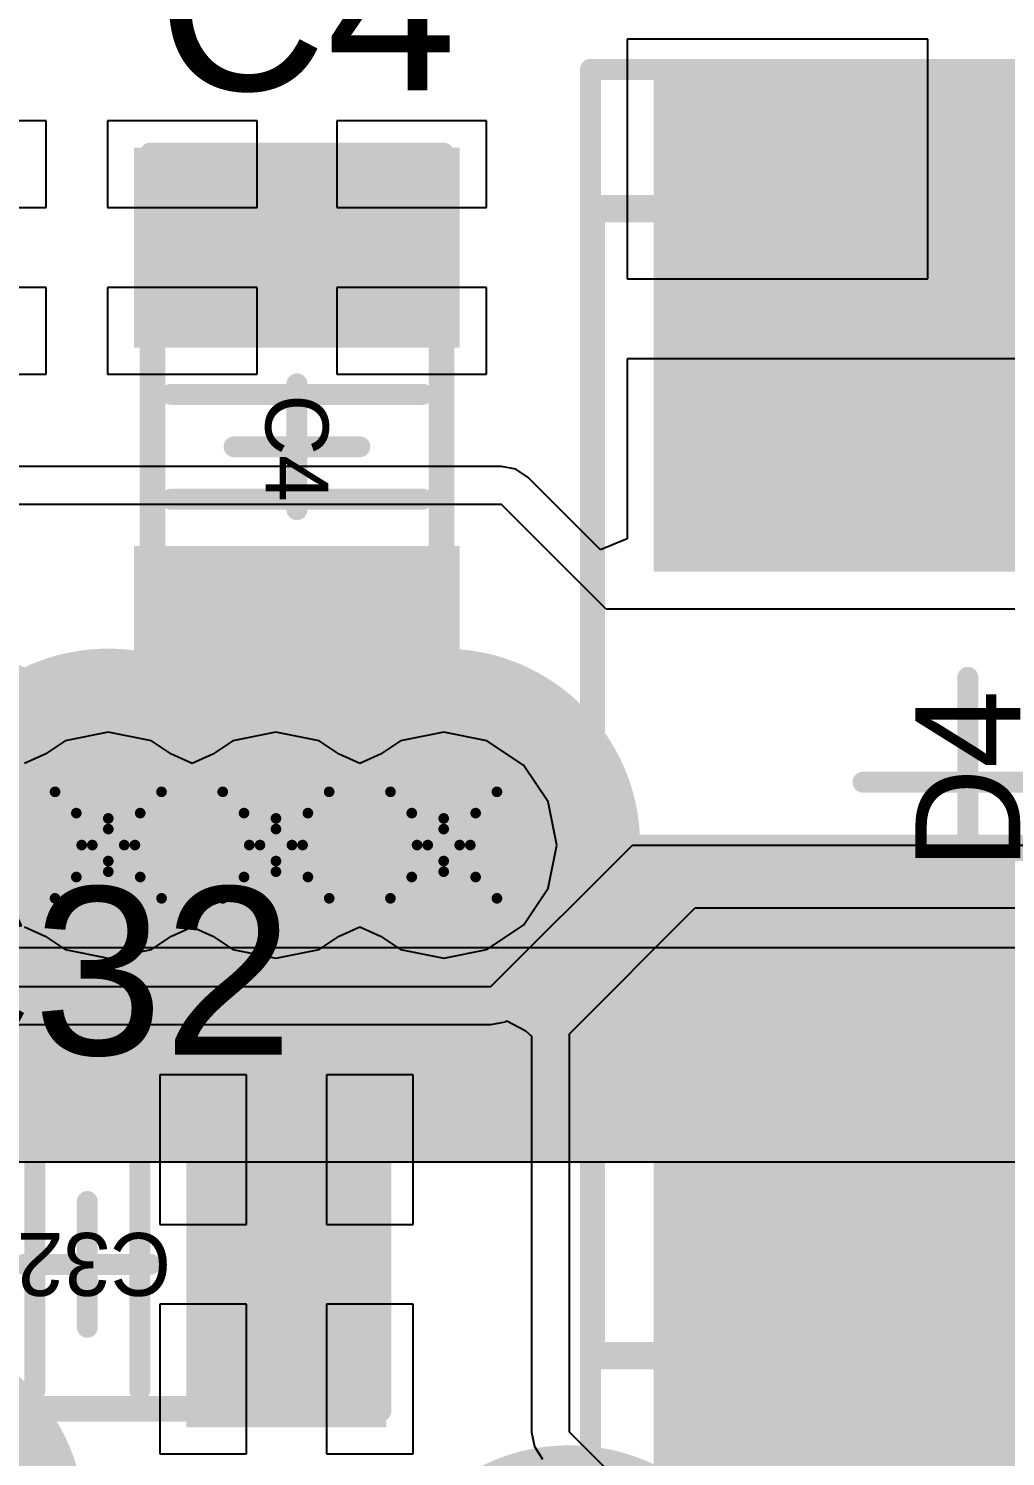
# Model space of a CAD drawing. Header units: millimetres. Extents: x -0.2 to 11.1, y -5.4 to 4.7.
# Drawn here: x 0.5008 to 0.6842, y 1.1254 to 1.3935 of the extents above; entities that cross this region are included whole.
import ezdxf

# ---------------------------------------------------------------- set-up
doc = ezdxf.new("R2010")
doc.units = ezdxf.units.MM
doc.header["$MEASUREMENT"] = 0
for name, color, linetype in [('BottomLayer', 5, 'Continuous'), ('DrillDrawing', 1, 'Continuous'), ('InternalPlane1', 76, 'Continuous'), ('InternalPlane2', 16, 'Continuous'), ('Mechanical1', 6, 'Continuous'), ('Mechanical3', 76, 'Continuous'), ('Mechanical5', 56, 'Continuous'), ('TopLayer', 1, 'Continuous'), ('TopOverlay', 2, 'Continuous'), ('TopPaste', 8, 'Continuous'), ('TopSolder', 216, 'Continuous'), ('ViaHoleLayer', 16, 'Continuous')]:
    doc.layers.add(name, color=color, linetype=linetype)
doc.styles.add('Arial', font='arial.ttf', dxfattribs={"height": 0.2})

# ---------------------------------------------------------------- blocks, each defined once
blk = doc.blocks.new('SMB_77')
at = {"layer": 'TopLayer'}
for points in [[(-0.12951, 0.054), (-0.04451, 0.054), (-0.04451, -0.054), (-0.12951, -0.054)], [(0.04451, 0.054), (0.12951, 0.054), (0.12951, -0.054), (0.04451, -0.054)]]:
    blk.add_hatch(color=1, dxfattribs=at).paths.add_polyline_path(points)
at = {"layer": 'TopOverlay'}
blk.add_hatch(color=2, dxfattribs=at).paths.add_polyline_path([(-0.03937, -0.07086), (-0.00984, -0.07086), (-0.00984, 0.07087), (-0.03937, 0.07087)])
at = {"layer": 'TopPaste'}
for points in [[(-0.13451, 0.059), (-0.03951, 0.059), (-0.03951, -0.059), (-0.13451, -0.059)], [(0.03951, 0.059), (0.13451, 0.059), (0.13451, -0.059), (0.03951, -0.059)]]:
    blk.add_hatch(color=8, dxfattribs=at).paths.add_polyline_path(points)
at = {"layer": 'TopSolder'}
for points in [[(-0.13148, 0.05596), (-0.04254, 0.05596), (-0.04254, -0.05596), (-0.13148, -0.05596)], [(0.04254, 0.05596), (0.13148, 0.05596), (0.13148, -0.05596), (0.04254, -0.05596)]]:
    blk.add_hatch(color=216, dxfattribs=at).paths.add_polyline_path(points)
at = {"layer": 'Mechanical1', "const_width": 0.00394}
for points in [[(-0.10709, 0.07008), (-0.10709, -0.07008)], [(-0.10709, 0.07008), (0.10709, 0.07008)], [(0.10709, 0.07008), (0.10709, -0.07008)]]:
    blk.add_lwpolyline(points, dxfattribs=at)
at = {"layer": 'Mechanical1', "const_width": 0.00197}
for points in [[(-0.10807, 0.07008, 1), (-0.1061, 0.07008, 1)], [(-0.10807, 0.07008, 1), (-0.1061, 0.07008, 1)], [(0.1061, 0.07008, 1), (0.10807, 0.07008, 1)], [(0.1061, 0.07008, 1), (0.10807, 0.07008, 1)]]:
    blk.add_lwpolyline(points, format="xyb", close=True, dxfattribs=at)
at = {"layer": 'Mechanical3', "const_width": 0.00394}
for points in [[(-0.13386, 0.07087), (0.13386, 0.07087)], [(0.13386, 0.07087), (0.13386, -0.07087)], [(0, 0.01969), (0, -0.01969)], [(-0.01969, 0), (0.01969, 0)]]:
    blk.add_lwpolyline(points, dxfattribs=at)
at = {"layer": 'Mechanical3', "const_width": 0.00197}
for points in [[(0.13287, 0.07087, 1), (0.13484, 0.07087, 1)], [(0.13287, 0.07087, 1), (0.13484, 0.07087, 1)], [(-0.00098, 0.01969, 1), (0.00098, 0.01969, 1)], [(-0.02067, 0, 1), (-0.0187, 0, 1)], [(0.0187, 0, 1), (0.02067, 0, 1)]]:
    blk.add_lwpolyline(points, format="xyb", close=True, dxfattribs=at)
at = {"layer": 'Mechanical5', "const_width": 0.00394}
for points in [[(-0.13386, 0.07087), (0.13386, 0.07087)], [(0.13386, 0.07087), (0.13386, -0.07087)]]:
    blk.add_lwpolyline(points, dxfattribs=at)
at = {"layer": 'Mechanical5', "const_width": 0.00197}
blk.add_lwpolyline([(0.13287, 0.07087, 1), (0.13484, 0.07087, 1)], format="xyb", close=True, dxfattribs=at)
blk.add_lwpolyline([(0.13287, 0.07087, 1), (0.13484, 0.07087, 1)], format="xyb", close=True, dxfattribs=at)
at = {"layer": 'TopOverlay', "const_width": 0.00394}
for points in [[(-0.10827, 0.07087), (-0.10827, 0.05906)], [(-0.10827, 0.07087), (-0.10039, 0.07087)], [(-0.10039, 0.07087), (0.10827, 0.07087)], [(0.10827, 0.07087), (0.10827, 0.05906)]]:
    blk.add_lwpolyline(points, dxfattribs=at)
at = {"layer": 'TopOverlay', "const_width": 0.00197}
for points in [[(-0.10925, 0.07087, 1), (-0.10728, 0.07087, 1)], [(-0.10925, 0.07087, 1), (-0.10728, 0.07087, 1)], [(-0.10138, 0.07087, 1), (-0.09941, 0.07087, 1)], [(-0.10138, 0.07087, 1), (-0.09941, 0.07087, 1)], [(0.10728, 0.07087, 1), (0.10925, 0.07087, 1)], [(0.10728, 0.07087, 1), (0.10925, 0.07087, 1)], [(-0.10925, 0.05906, 1), (-0.10728, 0.05906, 1)], [(0.10728, 0.05906, 1), (0.10925, 0.05906, 1)]]:
    blk.add_lwpolyline(points, format="xyb", close=True, dxfattribs=at)
at = {"layer": 'Mechanical5'}
blk.add_text('D4', height=0.019685, dxfattribs=at).set_placement((-0.0164, -0.00984))
blk = doc.blocks.new('C0805_CER_96')
at = {"layer": 'TopLayer'}
for points in [[(-0.02362, -0.02559), (-0.05118, -0.02559), (-0.05118, 0.02559), (-0.02362, 0.02559)], [(0.02362, 0.02559), (0.05118, 0.02559), (0.05118, -0.02559), (0.02362, -0.02559)]]:
    blk.add_hatch(color=1, dxfattribs=at).paths.add_polyline_path(points)
at = {"layer": 'TopPaste'}
for points in [[(-0.01862, -0.03059), (-0.05618, -0.03059), (-0.05618, 0.03059), (-0.01862, 0.03059)], [(0.01862, 0.03059), (0.05618, 0.03059), (0.05618, -0.03059), (0.01862, -0.03059)]]:
    blk.add_hatch(color=8, dxfattribs=at).paths.add_polyline_path(points)
at = {"layer": 'TopSolder'}
for points in [[(-0.02165, -0.02756), (-0.05315, -0.02756), (-0.05315, 0.02756), (-0.02165, 0.02756)], [(0.02165, 0.02756), (0.05315, 0.02756), (0.05315, -0.02756), (0.02165, -0.02756)]]:
    blk.add_hatch(color=216, dxfattribs=at).paths.add_polyline_path(points)
at = {"layer": 'Mechanical1', "const_width": 0.00394}
for points in [[(-0.05121, 0.02669), (-0.05121, -0.02669)], [(0.05121, 0.02669), (-0.05121, 0.02669)], [(0.05121, 0.02669), (0.05121, -0.02669)], [(0.05121, -0.02669), (-0.05121, -0.02669)]]:
    blk.add_lwpolyline(points, dxfattribs=at)
at = {"layer": 'Mechanical1', "const_width": 0.00197}
for points in [[(-0.05219, 0.02669, 1), (-0.05023, 0.02669, 1)], [(-0.05219, 0.02669, 1), (-0.05023, 0.02669, 1)], [(0.05023, 0.02669, 1), (0.05219, 0.02669, 1)], [(0.05023, 0.02669, 1), (0.05219, 0.02669, 1)], [(-0.05219, -0.02669, 1), (-0.05023, -0.02669, 1)], [(-0.05219, -0.02669, 1), (-0.05023, -0.02669, 1)], [(0.05023, -0.02669, 1), (0.05219, -0.02669, 1)], [(0.05023, -0.02669, 1), (0.05219, -0.02669, 1)]]:
    blk.add_lwpolyline(points, format="xyb", close=True, dxfattribs=at)
at = {"layer": 'Mechanical3', "const_width": 0.00394}
for points in [[(0.05512, 0.02756), (-0.05512, 0.02756)], [(-0.05512, 0.02756), (-0.05512, -0.02756)], [(0.05512, 0.02756), (0.05512, -0.02756)], [(0, 0.01181), (0, -0.01181)], [(0.01181, 0), (-0.01181, 0)], [(0.05512, -0.02756), (-0.05512, -0.02756)]]:
    blk.add_lwpolyline(points, dxfattribs=at)
at = {"layer": 'Mechanical3', "const_width": 0.00197}
for points in [[(-0.0561, 0.02756, 1), (-0.05413, 0.02756, 1)], [(-0.0561, 0.02756, 1), (-0.05413, 0.02756, 1)], [(0.05413, 0.02756, 1), (0.0561, 0.02756, 1)], [(0.05413, 0.02756, 1), (0.0561, 0.02756, 1)], [(-0.00098, 0.01181, 1), (0.00098, 0.01181, 1)], [(-0.0128, 0, 1), (-0.01083, 0, 1)], [(0.01083, 0, 1), (0.0128, 0, 1)], [(-0.00098, -0.01181, 1), (0.00098, -0.01181, 1)], [(-0.0561, -0.02756, 1), (-0.05413, -0.02756, 1)], [(-0.0561, -0.02756, 1), (-0.05413, -0.02756, 1)], [(0.05413, -0.02756, 1), (0.0561, -0.02756, 1)], [(0.05413, -0.02756, 1), (0.0561, -0.02756, 1)]]:
    blk.add_lwpolyline(points, format="xyb", close=True, dxfattribs=at)
at = {"layer": 'Mechanical5', "const_width": 0.00394}
for points in [[(0.05512, 0.02756), (-0.05512, 0.02756)], [(-0.05512, 0.02756), (-0.05512, -0.02756)], [(0.05512, 0.02756), (0.05512, -0.02756)], [(0.05512, -0.02756), (-0.05512, -0.02756)]]:
    blk.add_lwpolyline(points, dxfattribs=at)
at = {"layer": 'Mechanical5', "const_width": 0.00197}
for points in [[(-0.0561, 0.02756, 1), (-0.05413, 0.02756, 1)], [(-0.0561, 0.02756, 1), (-0.05413, 0.02756, 1)], [(0.05413, 0.02756, 1), (0.0561, 0.02756, 1)], [(0.05413, 0.02756, 1), (0.0561, 0.02756, 1)], [(-0.0561, -0.02756, 1), (-0.05413, -0.02756, 1)], [(-0.0561, -0.02756, 1), (-0.05413, -0.02756, 1)], [(0.05413, -0.02756, 1), (0.0561, -0.02756, 1)], [(0.05413, -0.02756, 1), (0.0561, -0.02756, 1)]]:
    blk.add_lwpolyline(points, format="xyb", close=True, dxfattribs=at)
at = {"layer": 'TopOverlay', "const_width": 0.00394}
for points in [[(-0.00984, 0.02362), (-0.00984, -0.02362)], [(0.00984, 0.02362), (0.00984, -0.02362)]]:
    blk.add_lwpolyline(points, dxfattribs=at)
at = {"layer": 'TopOverlay', "const_width": 0.00197}
for points in [[(-0.01083, 0.02362, 1), (-0.00886, 0.02362, 1)], [(0.00886, 0.02362, 1), (0.01083, 0.02362, 1)], [(-0.01083, -0.02362, 1), (-0.00886, -0.02362, 1)], [(0.00886, -0.02362, 1), (0.01083, -0.02362, 1)]]:
    blk.add_lwpolyline(points, format="xyb", close=True, dxfattribs=at)
at = {"layer": 'Mechanical5'}
blk.add_text('C32', height=0.011811, dxfattribs=at).set_placement((-0.01574, -0.0059))
blk = doc.blocks.new('C0805_CER_123')
at = {"layer": 'TopLayer'}
for points in [[(-0.02362, -0.02559), (-0.05118, -0.02559), (-0.05118, 0.02559), (-0.02362, 0.02559)], [(0.02362, 0.02559), (0.05118, 0.02559), (0.05118, -0.02559), (0.02362, -0.02559)]]:
    blk.add_hatch(color=1, dxfattribs=at).paths.add_polyline_path(points)
at = {"layer": 'TopPaste'}
for points in [[(-0.01862, -0.03059), (-0.05618, -0.03059), (-0.05618, 0.03059), (-0.01862, 0.03059)], [(0.01862, 0.03059), (0.05618, 0.03059), (0.05618, -0.03059), (0.01862, -0.03059)]]:
    blk.add_hatch(color=8, dxfattribs=at).paths.add_polyline_path(points)
at = {"layer": 'TopSolder'}
for points in [[(-0.02165, -0.02756), (-0.05315, -0.02756), (-0.05315, 0.02756), (-0.02165, 0.02756)], [(0.02165, 0.02756), (0.05315, 0.02756), (0.05315, -0.02756), (0.02165, -0.02756)]]:
    blk.add_hatch(color=216, dxfattribs=at).paths.add_polyline_path(points)
at = {"layer": 'Mechanical1', "const_width": 0.00394}
for points in [[(-0.05121, -0.02669), (-0.05121, 0.02669)], [(0.05121, 0.02669), (-0.05121, 0.02669)], [(0.05121, -0.02669), (0.05121, 0.02669)], [(0.05121, -0.02669), (-0.05121, -0.02669)]]:
    blk.add_lwpolyline(points, dxfattribs=at)
at = {"layer": 'Mechanical1', "const_width": 0.00197}
for points in [[(-0.05219, 0.02669, 1), (-0.05023, 0.02669, 1)], [(-0.05219, 0.02669, 1), (-0.05023, 0.02669, 1)], [(0.05023, 0.02669, 1), (0.05219, 0.02669, 1)], [(0.05023, 0.02669, 1), (0.05219, 0.02669, 1)], [(-0.05219, -0.02669, 1), (-0.05023, -0.02669, 1)], [(-0.05219, -0.02669, 1), (-0.05023, -0.02669, 1)], [(0.05023, -0.02669, 1), (0.05219, -0.02669, 1)], [(0.05023, -0.02669, 1), (0.05219, -0.02669, 1)]]:
    blk.add_lwpolyline(points, format="xyb", close=True, dxfattribs=at)
at = {"layer": 'Mechanical3', "const_width": 0.00394}
for points in [[(0.05512, 0.02756), (-0.05512, 0.02756)], [(-0.05512, -0.02756), (-0.05512, 0.02756)], [(0.05512, -0.02756), (0.05512, 0.02756)], [(0, -0.01181), (0, 0.01181)], [(0.01181, 0), (-0.01181, 0)], [(0.05512, -0.02756), (-0.05512, -0.02756)]]:
    blk.add_lwpolyline(points, dxfattribs=at)
at = {"layer": 'Mechanical3', "const_width": 0.00197}
for points in [[(-0.0561, 0.02756, 1), (-0.05413, 0.02756, 1)], [(-0.0561, 0.02756, 1), (-0.05413, 0.02756, 1)], [(0.05413, 0.02756, 1), (0.0561, 0.02756, 1)], [(0.05413, 0.02756, 1), (0.0561, 0.02756, 1)], [(-0.00098, 0.01181, 1), (0.00098, 0.01181, 1)], [(-0.0128, 0, 1), (-0.01083, 0, 1)], [(0.01083, 0, 1), (0.0128, 0, 1)], [(-0.00098, -0.01181, 1), (0.00098, -0.01181, 1)], [(-0.0561, -0.02756, 1), (-0.05413, -0.02756, 1)], [(-0.0561, -0.02756, 1), (-0.05413, -0.02756, 1)], [(0.05413, -0.02756, 1), (0.0561, -0.02756, 1)], [(0.05413, -0.02756, 1), (0.0561, -0.02756, 1)]]:
    blk.add_lwpolyline(points, format="xyb", close=True, dxfattribs=at)
at = {"layer": 'Mechanical5', "const_width": 0.00394}
for points in [[(0.05512, 0.02756), (-0.05512, 0.02756)], [(-0.05512, -0.02756), (-0.05512, 0.02756)], [(0.05512, -0.02756), (0.05512, 0.02756)], [(0.05512, -0.02756), (-0.05512, -0.02756)]]:
    blk.add_lwpolyline(points, dxfattribs=at)
at = {"layer": 'Mechanical5', "const_width": 0.00197}
for points in [[(-0.0561, 0.02756, 1), (-0.05413, 0.02756, 1)], [(-0.0561, 0.02756, 1), (-0.05413, 0.02756, 1)], [(0.05413, 0.02756, 1), (0.0561, 0.02756, 1)], [(0.05413, 0.02756, 1), (0.0561, 0.02756, 1)], [(-0.0561, -0.02756, 1), (-0.05413, -0.02756, 1)], [(-0.0561, -0.02756, 1), (-0.05413, -0.02756, 1)], [(0.05413, -0.02756, 1), (0.0561, -0.02756, 1)], [(0.05413, -0.02756, 1), (0.0561, -0.02756, 1)]]:
    blk.add_lwpolyline(points, format="xyb", close=True, dxfattribs=at)
at = {"layer": 'TopOverlay', "const_width": 0.00394}
for points in [[(-0.00984, -0.02362), (-0.00984, 0.02362)], [(0.00984, -0.02362), (0.00984, 0.02362)]]:
    blk.add_lwpolyline(points, dxfattribs=at)
at = {"layer": 'TopOverlay', "const_width": 0.00197}
for points in [[(-0.01083, 0.02362, 1), (-0.00886, 0.02362, 1)], [(0.00886, 0.02362, 1), (0.01083, 0.02362, 1)], [(-0.01083, -0.02362, 1), (-0.00886, -0.02362, 1)], [(0.00886, -0.02362, 1), (0.01083, -0.02362, 1)]]:
    blk.add_lwpolyline(points, format="xyb", close=True, dxfattribs=at)
at = {"layer": 'Mechanical5'}
blk.add_text('C4', height=0.011811, dxfattribs=at).set_placement((-0.00984, -0.0059))

msp = doc.modelspace()

# ---------------------------------------------------------------- hatches: boundary and pattern name
at = {"layer": 'BottomLayer'}
h = msp.add_hatch(color=5, dxfattribs=at)
edge = h.paths.add_edge_path()
edge.add_arc((0.51575, 1.24016), 0.01181, 0, 360)
h = msp.add_hatch(color=5, dxfattribs=at)
edge = h.paths.add_edge_path()
edge.add_arc((0.54724, 1.24016), 0.01181, 0, 360)
h = msp.add_hatch(color=5, dxfattribs=at)
edge = h.paths.add_edge_path()
edge.add_arc((0.57874, 1.24016), 0.01181, 0, 360)
at = {"layer": 'InternalPlane1'}
h = msp.add_hatch(color=76, dxfattribs=at)
edge = h.paths.add_edge_path()
edge.add_arc((0.48425, 1.24016), 0.03689, 0, 360)
h = msp.add_hatch(color=76, dxfattribs=at)
edge = h.paths.add_edge_path()
edge.add_arc((0.51575, 1.24016), 0.03689, 0, 360)
h = msp.add_hatch(color=76, dxfattribs=at)
edge = h.paths.add_edge_path()
edge.add_arc((0.54724, 1.24016), 0.03689, 0, 360)
h = msp.add_hatch(color=76, dxfattribs=at)
edge = h.paths.add_edge_path()
edge.add_arc((0.57874, 1.24016), 0.03689, 0, 360)
h = msp.add_hatch(color=76, dxfattribs=at)
edge = h.paths.add_edge_path()
edge.add_arc((0.47451, 1.11278), 0.03689, 0, 360)
at = {"layer": 'InternalPlane2'}
h = msp.add_hatch(color=16, dxfattribs=at)
edge = h.paths.add_edge_path()
edge.add_arc((0.47451, 1.11278), 0.03689, 0, 360)
h = msp.add_hatch(color=16, dxfattribs=at)
edge = h.paths.add_edge_path()
edge.add_arc((0.60236, 1.09055), 0.03689, 0, 360)
at = {"layer": 'TopLayer'}
h = msp.add_hatch(color=1, dxfattribs=at)
edge = h.paths.add_edge_path()
edge.add_arc((0.51575, 1.24016), 0.01181, 0, 360)
h = msp.add_hatch(color=1, dxfattribs=at)
edge = h.paths.add_edge_path()
edge.add_arc((0.54724, 1.24016), 0.01181, 0, 360)
h = msp.add_hatch(color=1, dxfattribs=at)
edge = h.paths.add_edge_path()
edge.add_arc((0.57874, 1.24016), 0.01181, 0, 360)
at = {"layer": 'ViaHoleLayer'}
h = msp.add_hatch(color=16, dxfattribs=at)
edge = h.paths.add_edge_path()
edge.add_arc((0.51575, 1.24016), 0.00689, 0, 360)
h = msp.add_hatch(color=16, dxfattribs=at)
edge = h.paths.add_edge_path()
edge.add_arc((0.54724, 1.24016), 0.00689, 0, 360)
h = msp.add_hatch(color=16, dxfattribs=at)
edge = h.paths.add_edge_path()
edge.add_arc((0.57874, 1.24016), 0.00689, 0, 360)

# ---------------------------------------------------------------- linework, layer by layer
at = {"layer": 'BottomLayer'}
for p, q in [((0.51575, 1.26138), (0.50763, 1.25976)), ((0.52387, 1.25976), (0.51575, 1.26138)), ((0.54724, 1.26138), (0.53912, 1.25976)), ((0.55536, 1.25976), (0.54724, 1.26138)), ((0.57874, 1.26138), (0.57062, 1.25976)), ((0.58686, 1.25976), (0.57874, 1.26138)), ((0.50763, 1.25976), (0.50387, 1.25725)), ((0.52762, 1.25725), (0.52387, 1.25976)), ((0.53912, 1.25976), (0.53537, 1.25725)), ((0.55912, 1.25725), (0.55536, 1.25976)), ((0.57062, 1.25976), (0.56686, 1.25725)), ((0.59374, 1.25516), (0.58686, 1.25976)), ((0.50387, 1.25725), (0.5, 1.2555)), ((0.5315, 1.2555), (0.52762, 1.25725)), ((0.53537, 1.25725), (0.5315, 1.2555)), ((0.56299, 1.2555), (0.55912, 1.25725)), ((0.56686, 1.25725), (0.56299, 1.2555)), ((0.59834, 1.24828), (0.59374, 1.25516)), ((0.59996, 1.24016), (0.59834, 1.24828)), ((0.59834, 1.23204), (0.59996, 1.24016)), ((0.59374, 1.22515), (0.59834, 1.23204)), ((0.5, 1.22482), (0.50387, 1.22306)), ((0.50387, 1.22306), (0.50763, 1.22055)), ((0.52387, 1.22055), (0.52762, 1.22306)), ((0.52762, 1.22306), (0.5315, 1.22482)), ((0.5315, 1.22482), (0.53537, 1.22306)), ((0.53537, 1.22306), (0.53912, 1.22055)), ((0.55536, 1.22055), (0.55912, 1.22306)), ((0.55912, 1.22306), (0.56299, 1.22482)), ((0.56299, 1.22482), (0.56686, 1.22306)), ((0.56686, 1.22306), (0.57062, 1.22055)), ((0.58686, 1.22055), (0.59374, 1.22515)), ((0.50763, 1.22055), (0.51575, 1.21894)), ((0.51575, 1.21894), (0.52387, 1.22055)), ((0.53912, 1.22055), (0.54724, 1.21894)), ((0.54724, 1.21894), (0.55536, 1.22055)), ((0.57062, 1.22055), (0.57874, 1.21894)), ((0.57874, 1.21894), (0.58686, 1.22055))]:
    msp.add_line(p, q, dxfattribs=at)
at = {"layer": 'DrillDrawing', "const_width": 0.002}
for points in [[(0.50575, 1.25016), (0.51575, 1.24516)], [(0.50575, 1.25016), (0.51075, 1.24016)], [(0.51575, 1.24516), (0.52575, 1.25016)], [(0.52075, 1.24016), (0.52575, 1.25016)], [(0.53724, 1.25016), (0.54724, 1.24516)], [(0.53724, 1.25016), (0.54224, 1.24016)], [(0.54724, 1.24516), (0.55724, 1.25016)], [(0.55224, 1.24016), (0.55724, 1.25016)], [(0.56874, 1.25016), (0.57874, 1.24516)], [(0.56874, 1.25016), (0.57374, 1.24016)], [(0.57874, 1.24516), (0.58874, 1.25016)], [(0.58374, 1.24016), (0.58874, 1.25016)], [(0.50975, 1.24616), (0.51575, 1.24316)], [(0.50975, 1.24616), (0.51275, 1.24016)], [(0.51575, 1.24316), (0.52175, 1.24616)], [(0.51875, 1.24016), (0.52175, 1.24616)], [(0.54124, 1.24616), (0.54724, 1.24316)], [(0.54124, 1.24616), (0.54424, 1.24016)], [(0.54724, 1.24316), (0.55324, 1.24616)], [(0.55024, 1.24016), (0.55324, 1.24616)], [(0.57274, 1.24616), (0.57874, 1.24316)], [(0.57274, 1.24616), (0.57574, 1.24016)], [(0.57874, 1.24316), (0.58474, 1.24616)], [(0.58174, 1.24016), (0.58474, 1.24616)], [(0.50575, 1.23016), (0.51075, 1.24016)], [(0.50975, 1.23416), (0.51275, 1.24016)], [(0.51875, 1.24016), (0.52175, 1.23416)], [(0.52075, 1.24016), (0.52575, 1.23016)], [(0.53724, 1.23016), (0.54224, 1.24016)], [(0.54124, 1.23416), (0.54424, 1.24016)], [(0.55024, 1.24016), (0.55324, 1.23416)], [(0.55224, 1.24016), (0.55724, 1.23016)], [(0.56874, 1.23016), (0.57374, 1.24016)], [(0.57274, 1.23416), (0.57574, 1.24016)], [(0.58174, 1.24016), (0.58474, 1.23416)], [(0.58374, 1.24016), (0.58874, 1.23016)], [(0.50575, 1.23016), (0.51575, 1.23516)], [(0.50975, 1.23416), (0.51575, 1.23716)], [(0.51575, 1.23716), (0.52175, 1.23416)], [(0.51575, 1.23516), (0.52575, 1.23016)], [(0.53724, 1.23016), (0.54724, 1.23516)], [(0.54124, 1.23416), (0.54724, 1.23716)], [(0.54724, 1.23716), (0.55324, 1.23416)], [(0.54724, 1.23516), (0.55724, 1.23016)], [(0.56874, 1.23016), (0.57874, 1.23516)], [(0.57274, 1.23416), (0.57874, 1.23716)], [(0.57874, 1.23716), (0.58474, 1.23416)], [(0.57874, 1.23516), (0.58874, 1.23016)]]:
    msp.add_lwpolyline(points, dxfattribs=at)
at = {"layer": 'DrillDrawing', "const_width": 0.001}
for points in [[(0.50525, 1.25016, 1), (0.50625, 1.25016, 1)], [(0.50525, 1.25016, 1), (0.50625, 1.25016, 1)], [(0.52525, 1.25016, 1), (0.52625, 1.25016, 1)], [(0.52525, 1.25016, 1), (0.52625, 1.25016, 1)], [(0.53674, 1.25016, 1), (0.53774, 1.25016, 1)], [(0.53674, 1.25016, 1), (0.53774, 1.25016, 1)], [(0.55674, 1.25016, 1), (0.55774, 1.25016, 1)], [(0.55674, 1.25016, 1), (0.55774, 1.25016, 1)], [(0.56824, 1.25016, 1), (0.56924, 1.25016, 1)], [(0.56824, 1.25016, 1), (0.56924, 1.25016, 1)], [(0.58824, 1.25016, 1), (0.58924, 1.25016, 1)], [(0.58824, 1.25016, 1), (0.58924, 1.25016, 1)], [(0.50925, 1.24616, 1), (0.51025, 1.24616, 1)], [(0.50925, 1.24616, 1), (0.51025, 1.24616, 1)], [(0.52125, 1.24616, 1), (0.52225, 1.24616, 1)], [(0.52125, 1.24616, 1), (0.52225, 1.24616, 1)], [(0.54074, 1.24616, 1), (0.54174, 1.24616, 1)], [(0.54074, 1.24616, 1), (0.54174, 1.24616, 1)], [(0.55274, 1.24616, 1), (0.55374, 1.24616, 1)], [(0.55274, 1.24616, 1), (0.55374, 1.24616, 1)], [(0.57224, 1.24616, 1), (0.57324, 1.24616, 1)], [(0.57224, 1.24616, 1), (0.57324, 1.24616, 1)], [(0.58424, 1.24616, 1), (0.58524, 1.24616, 1)], [(0.58424, 1.24616, 1), (0.58524, 1.24616, 1)], [(0.51525, 1.24516, 1), (0.51625, 1.24516, 1)], [(0.51525, 1.24516, 1), (0.51625, 1.24516, 1)], [(0.54674, 1.24516, 1), (0.54774, 1.24516, 1)], [(0.54674, 1.24516, 1), (0.54774, 1.24516, 1)], [(0.57824, 1.24516, 1), (0.57924, 1.24516, 1)], [(0.57824, 1.24516, 1), (0.57924, 1.24516, 1)], [(0.51525, 1.24316, 1), (0.51625, 1.24316, 1)], [(0.51525, 1.24316, 1), (0.51625, 1.24316, 1)], [(0.54674, 1.24316, 1), (0.54774, 1.24316, 1)], [(0.54674, 1.24316, 1), (0.54774, 1.24316, 1)], [(0.57824, 1.24316, 1), (0.57924, 1.24316, 1)], [(0.57824, 1.24316, 1), (0.57924, 1.24316, 1)], [(0.51025, 1.24016, 1), (0.51125, 1.24016, 1)], [(0.51025, 1.24016, 1), (0.51125, 1.24016, 1)], [(0.51225, 1.24016, 1), (0.51325, 1.24016, 1)], [(0.51225, 1.24016, 1), (0.51325, 1.24016, 1)], [(0.51825, 1.24016, 1), (0.51925, 1.24016, 1)], [(0.51825, 1.24016, 1), (0.51925, 1.24016, 1)], [(0.52025, 1.24016, 1), (0.52125, 1.24016, 1)], [(0.52025, 1.24016, 1), (0.52125, 1.24016, 1)], [(0.54174, 1.24016, 1), (0.54274, 1.24016, 1)], [(0.54174, 1.24016, 1), (0.54274, 1.24016, 1)], [(0.54374, 1.24016, 1), (0.54474, 1.24016, 1)], [(0.54374, 1.24016, 1), (0.54474, 1.24016, 1)], [(0.54974, 1.24016, 1), (0.55074, 1.24016, 1)], [(0.54974, 1.24016, 1), (0.55074, 1.24016, 1)], [(0.55174, 1.24016, 1), (0.55274, 1.24016, 1)], [(0.55174, 1.24016, 1), (0.55274, 1.24016, 1)], [(0.57324, 1.24016, 1), (0.57424, 1.24016, 1)], [(0.57324, 1.24016, 1), (0.57424, 1.24016, 1)], [(0.57524, 1.24016, 1), (0.57624, 1.24016, 1)], [(0.57524, 1.24016, 1), (0.57624, 1.24016, 1)], [(0.58124, 1.24016, 1), (0.58224, 1.24016, 1)], [(0.58124, 1.24016, 1), (0.58224, 1.24016, 1)], [(0.58324, 1.24016, 1), (0.58424, 1.24016, 1)], [(0.58324, 1.24016, 1), (0.58424, 1.24016, 1)], [(0.51525, 1.23716, 1), (0.51625, 1.23716, 1)], [(0.51525, 1.23716, 1), (0.51625, 1.23716, 1)], [(0.51525, 1.23516, 1), (0.51625, 1.23516, 1)], [(0.51525, 1.23516, 1), (0.51625, 1.23516, 1)], [(0.54674, 1.23716, 1), (0.54774, 1.23716, 1)], [(0.54674, 1.23716, 1), (0.54774, 1.23716, 1)], [(0.54674, 1.23516, 1), (0.54774, 1.23516, 1)], [(0.54674, 1.23516, 1), (0.54774, 1.23516, 1)], [(0.57824, 1.23716, 1), (0.57924, 1.23716, 1)], [(0.57824, 1.23716, 1), (0.57924, 1.23716, 1)], [(0.57824, 1.23516, 1), (0.57924, 1.23516, 1)], [(0.57824, 1.23516, 1), (0.57924, 1.23516, 1)], [(0.50925, 1.23416, 1), (0.51025, 1.23416, 1)], [(0.50925, 1.23416, 1), (0.51025, 1.23416, 1)], [(0.52125, 1.23416, 1), (0.52225, 1.23416, 1)], [(0.52125, 1.23416, 1), (0.52225, 1.23416, 1)], [(0.54074, 1.23416, 1), (0.54174, 1.23416, 1)], [(0.54074, 1.23416, 1), (0.54174, 1.23416, 1)], [(0.55274, 1.23416, 1), (0.55374, 1.23416, 1)], [(0.55274, 1.23416, 1), (0.55374, 1.23416, 1)], [(0.57224, 1.23416, 1), (0.57324, 1.23416, 1)], [(0.57224, 1.23416, 1), (0.57324, 1.23416, 1)], [(0.58424, 1.23416, 1), (0.58524, 1.23416, 1)], [(0.58424, 1.23416, 1), (0.58524, 1.23416, 1)], [(0.50525, 1.23016, 1), (0.50625, 1.23016, 1)], [(0.50525, 1.23016, 1), (0.50625, 1.23016, 1)], [(0.52525, 1.23016, 1), (0.52625, 1.23016, 1)], [(0.52525, 1.23016, 1), (0.52625, 1.23016, 1)], [(0.53674, 1.23016, 1), (0.53774, 1.23016, 1)], [(0.53674, 1.23016, 1), (0.53774, 1.23016, 1)], [(0.55674, 1.23016, 1), (0.55774, 1.23016, 1)], [(0.55674, 1.23016, 1), (0.55774, 1.23016, 1)], [(0.56824, 1.23016, 1), (0.56924, 1.23016, 1)], [(0.56824, 1.23016, 1), (0.56924, 1.23016, 1)], [(0.58824, 1.23016, 1), (0.58924, 1.23016, 1)], [(0.58824, 1.23016, 1), (0.58924, 1.23016, 1)]]:
    msp.add_lwpolyline(points, format="xyb", close=True, dxfattribs=at)
at = {"layer": 'InternalPlane2'}
for p, q in [((0.80664, 1.22088), (0.42958, 1.22088)), ((0.44565, 1.18069), (0.81496, 1.18069))]:
    msp.add_line(p, q, dxfattribs=at)
at = {"layer": 'InternalPlane2', "const_width": 0.01}
for points in [[(0.50655, 1.26543, -0.176327), (0.52494, 1.26543)], [(0.53805, 1.26543, -0.176327), (0.55644, 1.26543)], [(0.56954, 1.26543, -0.176327), (0.58794, 1.26543)], [(0.50952, 1.24935, -0.176327), (0.50952, 1.23096)], [(0.52198, 1.23096, -0.176327), (0.52198, 1.24935)], [(0.54102, 1.24935, -0.176327), (0.54102, 1.23096)], [(0.55347, 1.23096, -0.176327), (0.55347, 1.24935)], [(0.57251, 1.24935, -0.176327), (0.57251, 1.23096)], [(0.60401, 1.24935, -0.176327), (0.60401, 1.23096)], [(0.52494, 1.21489, -0.176327), (0.50655, 1.21489)], [(0.55644, 1.21489, -0.176327), (0.53805, 1.21489)], [(0.58794, 1.21489, -0.176327), (0.56954, 1.21489)]]:
    msp.add_lwpolyline(points, format="xyb", dxfattribs=at)
at = {"layer": 'InternalPlane2'}
for points, const_width in [([(0.50405, 1.26543, 1), (0.50905, 1.26543, 1)], 0.005), ([(0.52244, 1.26543, 1), (0.52744, 1.26543, 1)], 0.005), ([(0.53555, 1.26543, 1), (0.54055, 1.26543, 1)], 0.005), ([(0.55394, 1.26543, 1), (0.55894, 1.26543, 1)], 0.005), ([(0.56704, 1.26543, 1), (0.57204, 1.26543, 1)], 0.005), ([(0.58544, 1.26543, 1), (0.59044, 1.26543, 1)], 0.005), ([(0.50702, 1.24935, 1), (0.51202, 1.24935, 1)], 0.005), ([(0.51948, 1.24935, 1), (0.52448, 1.24935, 1)], 0.005), ([(0.53852, 1.24935, 1), (0.54352, 1.24935, 1)], 0.005), ([(0.55097, 1.24935, 1), (0.55597, 1.24935, 1)], 0.005), ([(0.57001, 1.24935, 1), (0.57501, 1.24935, 1)], 0.005), ([(0.60151, 1.24935, 1), (0.60651, 1.24935, 1)], 0.005), ([(0.50702, 1.23096, 1), (0.51202, 1.23096, 1)], 0.005), ([(0.51948, 1.23096, 1), (0.52448, 1.23096, 1)], 0.005), ([(0.53852, 1.23096, 1), (0.54352, 1.23096, 1)], 0.005), ([(0.55097, 1.23096, 1), (0.55597, 1.23096, 1)], 0.005), ([(0.57001, 1.23096, 1), (0.57501, 1.23096, 1)], 0.005), ([(0.60151, 1.23096, 1), (0.60651, 1.23096, 1)], 0.005), ([(0.61992, 1.20079, 1), (0.63992, 1.20079, 1)], 0.02), ([(0.61992, 1.20079, 1), (0.63992, 1.20079, 1)], 0.02), ([(0.50405, 1.21489, 1), (0.50905, 1.21489, 1)], 0.005), ([(0.52244, 1.21489, 1), (0.52744, 1.21489, 1)], 0.005), ([(0.53555, 1.21489, 1), (0.54055, 1.21489, 1)], 0.005), ([(0.55394, 1.21489, 1), (0.55894, 1.21489, 1)], 0.005), ([(0.56704, 1.21489, 1), (0.57204, 1.21489, 1)], 0.005), ([(0.58544, 1.21489, 1), (0.59044, 1.21489, 1)], 0.005)]:
    msp.add_lwpolyline(points, format="xyb", close=True, dxfattribs=dict(at, const_width=const_width))
at = {"layer": 'InternalPlane2', "const_width": 0.04}
for points in [[(0.42126, 1.20079), (0.62992, 1.20079)], [(0.62992, 1.20079), (0.81496, 1.20079)]]:
    msp.add_lwpolyline(points, dxfattribs=at)
at = {"layer": 'TopLayer'}
for p, q in [((0.66967, 1.39148), (0.61317, 1.39148)), ((0.61317, 1.39148), (0.61317, 1.34648)), ((0.66967, 1.34648), (0.66967, 1.39148)), ((0.50409, 1.37614), (0.476, 1.37614)), ((0.50409, 1.35986), (0.50409, 1.37614)), ((0.54368, 1.37614), (0.51559, 1.37614)), ((0.51559, 1.37614), (0.51559, 1.35986)), ((0.54368, 1.35986), (0.54368, 1.37614)), ((0.58677, 1.37614), (0.55868, 1.37614)), ((0.55868, 1.37614), (0.55868, 1.35986)), ((0.58677, 1.35986), (0.58677, 1.37614)), ((0.476, 1.35986), (0.50409, 1.35986)), ((0.51559, 1.35986), (0.54368, 1.35986)), ((0.55868, 1.35986), (0.58677, 1.35986)), ((0.61317, 1.34648), (0.66967, 1.34648)), ((0.50409, 1.34486), (0.476, 1.34486)), ((0.50409, 1.32858), (0.50409, 1.34486)), ((0.54368, 1.34486), (0.51559, 1.34486)), ((0.51559, 1.34486), (0.51559, 1.32858)), ((0.54368, 1.32858), (0.54368, 1.34486)), ((0.58677, 1.34486), (0.55868, 1.34486)), ((0.55868, 1.34486), (0.55868, 1.32858)), ((0.58677, 1.32858), (0.58677, 1.34486)), ((0.67717, 1.33148), (0.61317, 1.33148)), ((0.61317, 1.33148), (0.61317, 1.2977)), ((0.74116, 1.33148), (0.67717, 1.33148)), ((0.476, 1.32858), (0.50409, 1.32858)), ((0.51559, 1.32858), (0.54368, 1.32858)), ((0.55868, 1.32858), (0.58677, 1.32858)), ((0.58957, 1.31127), (0.43799, 1.31127)), ((0.5923, 1.31073), (0.58957, 1.31127)), ((0.59461, 1.30918), (0.5923, 1.31073)), ((0.60817, 1.29562), (0.59461, 1.30918)), ((0.58957, 1.30413), (0.43799, 1.30413)), ((0.60925, 1.28445), (0.58957, 1.30413)), ((0.61317, 1.2977), (0.60817, 1.29562)), ((0.82579, 1.28445), (0.60925, 1.28445)), ((0.5876, 1.21358), (0.61417, 1.24016)), ((0.61417, 1.24016), (0.82882, 1.24016)), ((0.60236, 1.20472), (0.62598, 1.22835)), ((0.62598, 1.22835), (0.84252, 1.22835)), ((0.43799, 1.21358), (0.5876, 1.21358)), ((0.5876, 1.20645), (0.59033, 1.20699)), ((0.59033, 1.20699), (0.59062, 1.20718)), ((0.59062, 1.20718), (0.59405, 1.20535)), ((0.43799, 1.20645), (0.5876, 1.20645)), ((0.59405, 1.20535), (0.59523, 1.20425)), ((0.59523, 1.20425), (0.59523, 1.12992)), ((0.60236, 1.12992), (0.60236, 1.20472)), ((0.54171, 1.19701), (0.52543, 1.19701)), ((0.52543, 1.19701), (0.52543, 1.16892)), ((0.54171, 1.16892), (0.54171, 1.19701)), ((0.57299, 1.19701), (0.55671, 1.19701)), ((0.55671, 1.19701), (0.55671, 1.16892)), ((0.57299, 1.16892), (0.57299, 1.19701)), ((0.52543, 1.16892), (0.54171, 1.16892)), ((0.55671, 1.16892), (0.57299, 1.16892)), ((0.54171, 1.15392), (0.52543, 1.15392)), ((0.52543, 1.15392), (0.52543, 1.12583)), ((0.54171, 1.12583), (0.54171, 1.15392)), ((0.57299, 1.15392), (0.55671, 1.15392)), ((0.55671, 1.15392), (0.55671, 1.12583)), ((0.57299, 1.12583), (0.57299, 1.15392)), ((0.59523, 1.12992), (0.59577, 1.12719)), ((0.62598, 1.1063), (0.60236, 1.12992)), ((0.59577, 1.12719), (0.59732, 1.12487)), ((0.52543, 1.12583), (0.54171, 1.12583)), ((0.55671, 1.12583), (0.57299, 1.12583))]:
    msp.add_line(p, q, dxfattribs=at)

# ---------------------------------------------------------------- block references
for name, p, rotation in [('SMB_77', (0.67717, 1.25197), 90), ('C0805_CER_123', (0.55118, 1.31496), 270), ('C0805_CER_96', (0.51181, 1.16142), 180)]:
    msp.add_blockref(name, p, dxfattribs=dict(rotation=rotation))

# ---------------------------------------------------------------- texts
at = {"layer": 'TopOverlay', "style": 'Arial'}
for s, p in [('C4', (0.52494, 1.38189)), ('C32', (0.46983, 1.20079))]:
    msp.add_text(s, height=0.031496, dxfattribs=at).set_placement(p)

doc.saveas('drawing.dxf')
